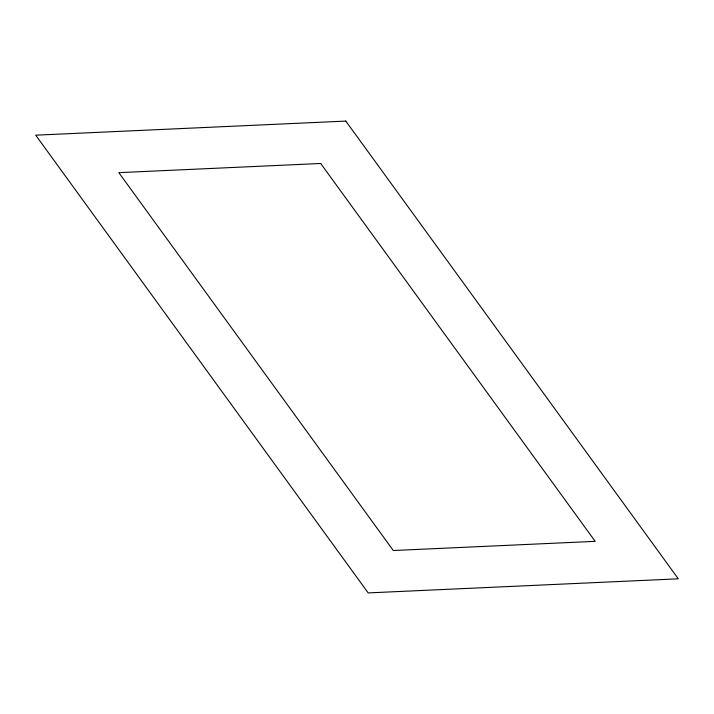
<?xml version="1.0" encoding="UTF-8"?>
<svg xmlns="http://www.w3.org/2000/svg" width="714" height="714" viewBox="0 0 714 714"><rect width="100%" height="100%" fill="white"/><g stroke="black" fill="none" stroke-linecap="round" stroke-linejoin="round"><path stroke-width="1.07" d="M345.808 121.085L35.7 135.178L368.192 592.915L678.3 578.822L345.808 121.085M320.702 163.479L118.827 172.654L393.298 550.521L595.173 541.346L320.702 163.479"/></g></svg>
